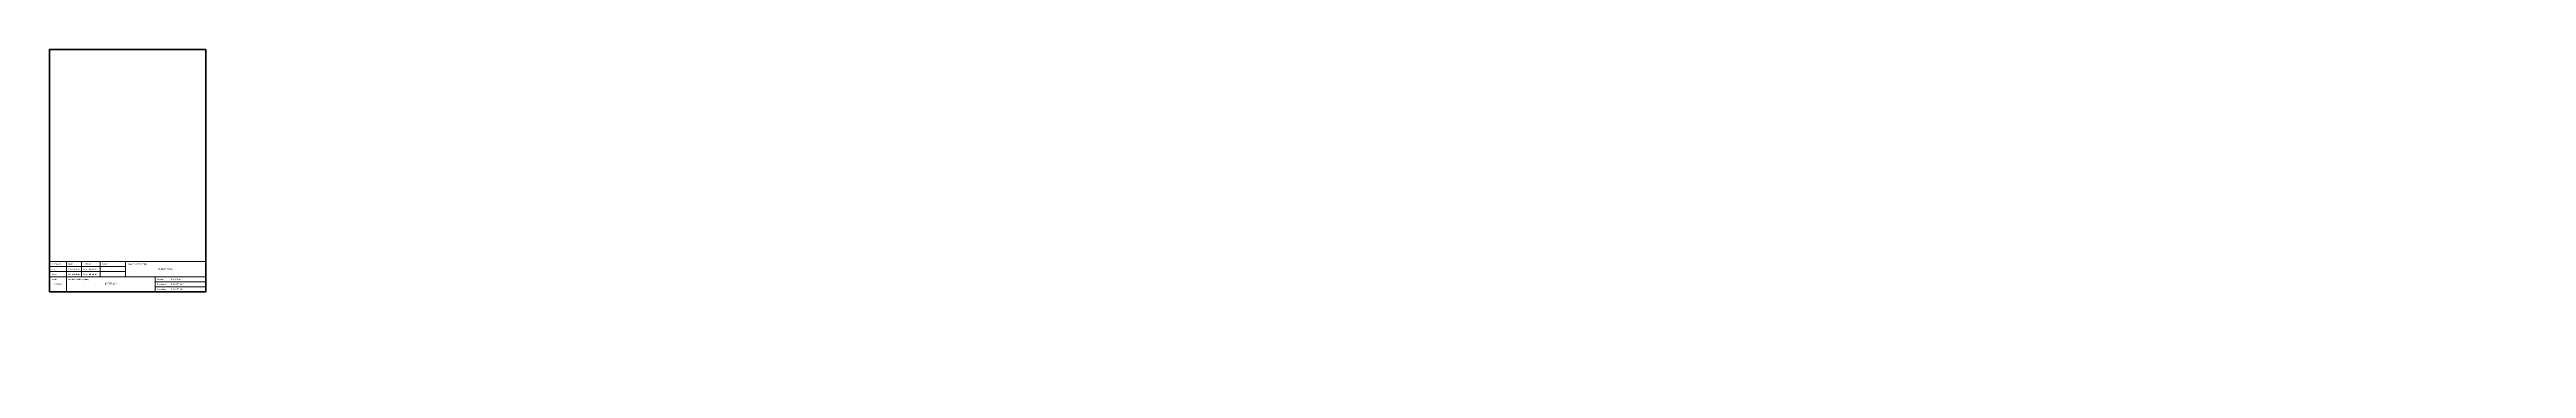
# Model space of a CAD drawing. Header units: millimetres. Extents: x 565 to 3499, y 260 to 637.
import ezdxf
from ezdxf.enums import TextEntityAlignment as Align

# ---------------------------------------------------------------- set-up
doc = ezdxf.new("R2010")
doc.units = ezdxf.units.MM
doc.styles.get("Standard").update_dxf_attribs({"font": 'arial.ttf'})

msp = doc.modelspace()

# ---------------------------------------------------------------- linework, layer by layer
at = {"lineweight": 18}
for p, q in [((564.8, 386.5), (749.8, 386.5)), ((584.8, 386.5), (584.8, 350.5)), ((602.8, 386.5), (602.8, 368.5)), ((624.8, 386.5), (624.8, 368.5)), ((654.8, 386.5), (654.8, 368.5)), ((564.8, 380.5), (654.8, 380.5)), ((564.8, 374.5), (654.8, 374.5)), ((564.8, 368.5), (749.8, 368.5)), ((689.8, 368.5), (689.8, 350.5)), ((689.8, 362.5), (749.8, 362.5)), ((689.8, 356.5), (749.8, 356.5))]:
    msp.add_line(p, q, dxfattribs=at)
at = {"lineweight": 40}
msp.add_lwpolyline([(564.8, 350.5), (749.8, 350.5), (749.8, 637.5), (564.8, 637.5)], close=True, dxfattribs=at)

# ---------------------------------------------------------------- texts
for s, p in [('Formato A0', (567.1, 382.7)), ('Fecha', (587.1, 382.7)), ('Nombres', (605.1, 382.7)), ('Firmas', (627.1, 382.7)), ('(Logotipo y razón social)', (657.1, 382.7)), ('Dibujó', (567.1, 376.7)), ('Revisó', (567.1, 370.7)), ('Escala', (567.1, 364.7)), ('(Nombre o título del plano)', (587.1, 364.7)), ('Sustituye a:', (692.1, 358.7)), ('Sustituido por:', (692.1, 352.7)), ('Número:', (692.1, 364.7))]:
    msp.add_text(s, height=1.5).set_placement(p)
at = {"lineweight": 30, "flags": 104}
for tag, text, p in [('ID-TITULO', 'INGRESE EL NOMBRE DEL PLANO', (637.2, 361.3)), ('ID-EMPRESA', 'Curso de dibujo asistido por computador - DAPC', (701.7, 378.4))]:
    msp.add_attdef(tag, text=text, height=2, dxfattribs=at).set_placement(p, align=Align.TOP_CENTER)
at = {"flags": 8}
msp.add_attdef('ID-ESCALA', text='1:1', height=1.5, dxfattribs=at).set_placement((574.5, 358.7), align=Align.CENTER)
for tag, p in [('ID-FECHADIB', (587.1, 376.7)), ('ID-FECHAREV', (587.1, 370.7))]:
    msp.add_attdef(tag, p, '2025/07/15', height=1.5)
for tag, p, s in [('ID-NOMBREDIB', (605.1, 376.7), 'Dibujantes'), ('ID-NOMBREREV', (605.1, 370.7), 'Revisores'), ('ID-NUMERO', (708.1, 364.7), 'Serie 1 de 3 - Eléctricos'), ('ID-SUSTITUYE', (708.1, 358.7), 'Serie 1 / 2 (2024/12/31)'), ('ID-SUSTITUIDO', (708.1, 352.7), '(sin notas de sustitución)')]:
    msp.add_attdef(tag, p, s, height=1.5, dxfattribs=at)

doc.saveas('drawing.dxf')
